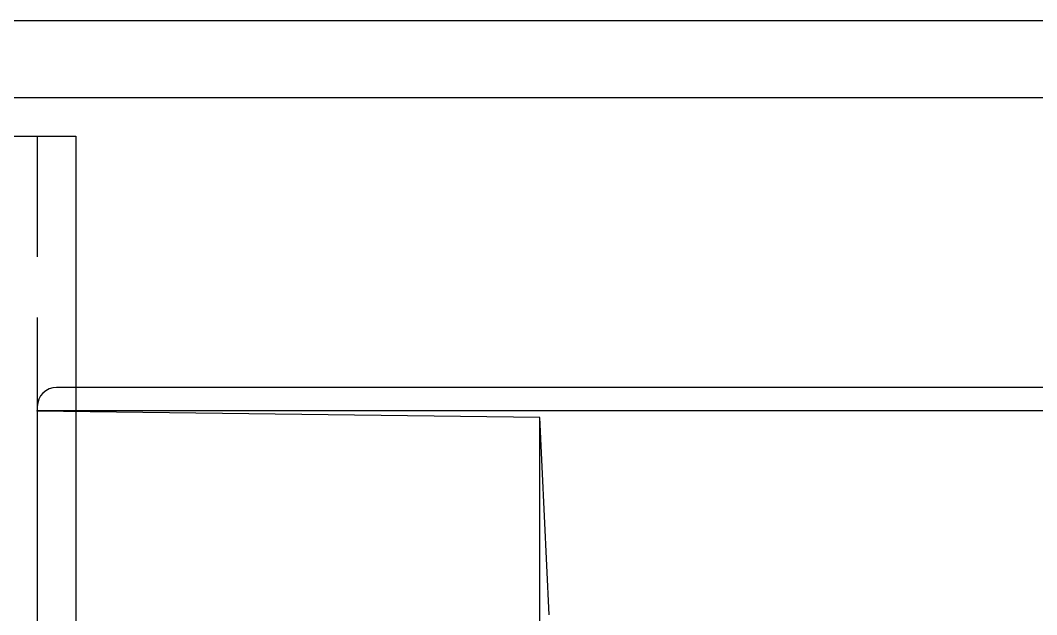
# Model space of a CAD drawing. Header units: millimetres. Extents: x -33000 to 294000, y 0 to 42408.
# Drawn here: x 56821.9 to 57084.8, y 14620.8 to 14774.6 of the extents above; entities that cross this region are included whole.
import ezdxf

# ---------------------------------------------------------------- set-up
doc = ezdxf.new("R2010")
doc.units = ezdxf.units.MM
doc.header["$LTSCALE"] = 50
doc.linetypes.add('( Hidden )', pattern=[0.375, 0.25, -0.125])
doc.layers.add('arch', color=8, linetype='Continuous')

msp = doc.modelspace()

# ---------------------------------------------------------------- linework, layer by layer
at = {"layer": 'arch'}
for p, q in [((56646.24, 14774.6), (57296.21, 14774.6)), ((56666.24, 14754.6), (57316.21, 14754.6)), ((56676.24, 14744.6), (56836.24, 14744.6)), ((56836.24, 14744.6), (56836.24, 13394.6))]:
    msp.add_line(p, q, dxfattribs=at)
at = {"layer": 'arch', "linetype": '( Hidden )', "ltscale": 2.5}
msp.add_line((56826.24, 14744.6), (56826.24, 14094.6), dxfattribs=at)
at = {"layer": 'arch', "linetype": 'Continuous'}
for p, q in [((57225.37, 14679.6), (56831.24, 14679.6)), ((56826.24, 14673.6), (57223.34, 14673.6)), ((56826.24, 14673.42), (56826.24, 14673.6)), ((56826.24, 14673.42), (56826.24, 14165.79)), ((56956.24, 14671.77), (56826.24, 14673.42)), ((56958.69, 14620.76), (56956.24, 14671.77)), ((56956.24, 14167.44), (56956.24, 14671.77))]:
    msp.add_line(p, q, dxfattribs=at)
msp.add_arc((56831.24, 14674.6), 5, 90, 180, dxfattribs=at)
msp.add_open_spline([(56826.24, 14675.08, 0), (56826.24, 14673.6, 0)], degree=1, dxfattribs=at)

doc.saveas('drawing.dxf')
